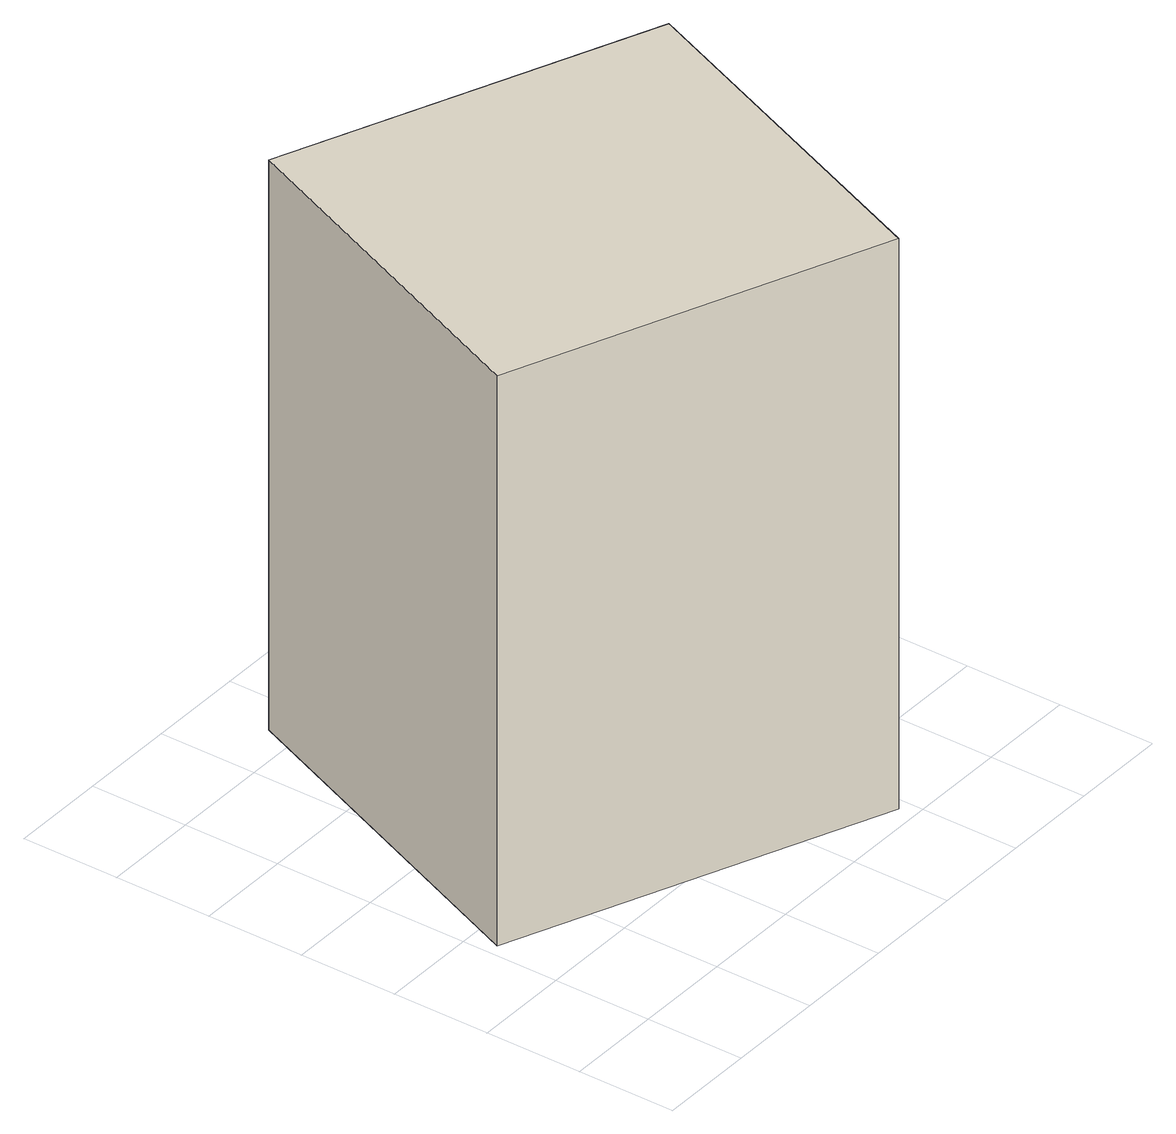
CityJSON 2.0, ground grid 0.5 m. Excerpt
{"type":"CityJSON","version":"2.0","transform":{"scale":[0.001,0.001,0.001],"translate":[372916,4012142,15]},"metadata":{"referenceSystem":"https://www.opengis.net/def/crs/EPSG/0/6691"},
"CityObjects":{
"building1":{"type":"Building","attributes":{"枝番":1,"利根川水系渡良瀬川洪水浸水想定区域（計画規模）.規模":"L1","利根川水系渡良瀬川洪水浸水想定区域（計画規模）.浸水ランク":"2","利根川水系渡良瀬川洪水浸水想定区域（計画規模）.浸水深":1.63,"利根川水系渡良瀬川洪水浸水想定区域（計画規模）.継続時間":58.6,"利根川水系渡良瀬川洪水浸水想定区域（想定最大規模）.規模":"L2","利根川水系渡良瀬川洪水浸水想定区域（想定最大規模）.浸水ランク":"2","利根川水系渡良瀬川洪水浸水想定区域（想定最大規模）.浸水深":2.96,"利根川水系渡良瀬川洪水浸水想定区域（想定最大規模）.継続時間":268.6,"利根川水系矢場川洪水浸水想定区域（想定最大規模）.規模":"L2","利根川水系矢場川洪水浸水想定区域（想定最大規模）.浸水ランク":"1","利根川水系矢場川洪水浸水想定区域（想定最大規模）.浸水深":0.36,"利根川水系矢場川洪水浸水想定区域（想定最大規模）.継続時間":3.7,"利根川水系多々良川洪水浸水想定区域（想定最大規模）.規模":"L2","利根川水系多々良川洪水浸水想定区域（想定最大規模）.浸水ランク":"1","利根川水系多々良川洪水浸水想定区域（想定最大規模）.浸水深":0.08,"利根川水系利根川洪水浸水想定区域（計画規模）.規模":"L1","利根川水系利根川洪水浸水想定区域（計画規模）.浸水ランク":"3","利根川水系利根川洪水浸水想定区域（計画規模）.浸水深":3.9,"利根川水系利根川洪水浸水想定区域（想定最大規模）.規模":"L2","利根川水系利根川洪水浸水想定区域（想定最大規模）.浸水ランク":"4","利根川水系利根川洪水浸水想定区域（想定最大規模）.浸水深":6.13,"BuildingDetails.prefecture":"10","BuildingDetails.city":"10207"},"geometry":[{"type":"Solid","lod":"1","boundaries":[[[[0,1,2,3]],[[2,4,5,3]],[[1,6,4,2]],[[0,7,6,1]],[[3,5,7,0]],[[4,6,7,5]]]]}]}
},
"vertices":[
[63,861,60],[804,2642,60],[2675,1869,60],[1944,88,60],[2675,1869,3060],[1944,88,3060],[804,2642,3060],[63,861,3060]
]}
